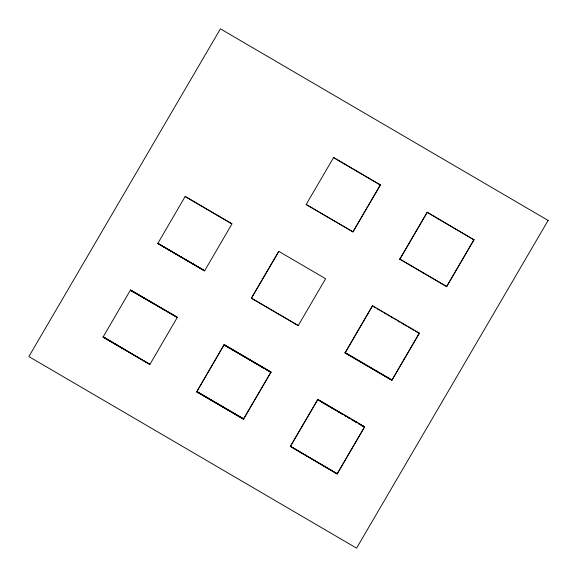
<?xml version="1.0" encoding="UTF-8"?>
<svg xmlns="http://www.w3.org/2000/svg" width="577" height="577" viewBox="0 0 577 577"><rect width="100%" height="100%" fill="white"/><g stroke="black" fill="none" stroke-linecap="round" stroke-linejoin="round"><path stroke-width="0.87" d="M177.334 317.336L149.869 364.476L103.067 337.076L130.517 289.964L177.334 317.336L130.517 289.964M130.416 290.296L153.871 303.819M157.781 243.48L185.224 196.404L232.041 223.768L204.597 270.844L157.781 243.48L204.619 270.764M268.586 370.968L270.88 372.353L243.501 419.205L196.685 391.841L224.172 344.628L270.988 371.992L270.865 372.389L268.565 371.047M251.413 298.208L278.792 251.356L325.608 278.72L298.23 325.572L251.413 298.208L278.778 251.392M306.171 204.496L352.987 231.86L306.171 204.496L333.571 157.564L380.387 184.928L352.987 231.86M243.501 419.205L243.624 418.808L196.807 391.444L196.685 391.841L224.172 344.628L270.952 372.115M333.571 157.564L380.351 185.044M298.23 325.572L251.428 298.172M358.375 423.489L364.513 427.081L337.134 473.933L290.404 446.295L317.783 399.428L364.585 426.843L317.768 399.479M290.318 446.569L317.696 399.717L343.026 414.517L341.476 413.659M419.255 333.405L391.862 380.301L345.046 352.936L372.533 305.723L419.349 333.088L419.227 333.484L415.418 331.162M372.533 305.723L345.046 352.936M427.225 212.228L399.774 259.304L427.225 212.228L473.969 239.816L427.932 212.855M337.134 473.933L364.599 426.792M419.349 333.088L391.862 380.301L345.075 352.857M399.803 259.224L446.591 286.668L474.042 239.592M270.988 371.992L243.588 418.931L196.786 391.523M353.023 231.745L380.387 184.928M446.591 286.668L473.984 239.772M126.507 350.636L103.153 336.788L149.905 364.361L103.052 337.112M399.861 259.044L446.677 286.408M185.167 196.584L231.197 223.58M373.975 306.942L375.483 307.916M377.041 308.731L379.32 310.159M380.878 310.974L382.392 311.955M383.95 312.77L386.229 314.198M387.787 315.013L389.295 315.994M390.86 316.809L393.132 318.237M394.697 319.052L396.204 320.026M397.762 320.848L400.041 322.269M401.599 323.091L406.951 326.308M408.509 327.13L413.86 330.347M345.169 352.54L391.985 379.904M157.831 243.321L204.647 270.685M157.817 243.364L204.611 270.808M224.078 344.945L267.043 370.109M347.628 417.214L349.929 418.556L348.385 417.698M356.838 422.595L351.465 419.45L356.824 422.631M131.181 290.743L136.554 293.888M138.091 294.782L177.269 317.545M224.049 345.024L229.422 348.169M230.959 349.063L236.332 352.201M237.868 353.102L243.234 356.24M244.771 357.141L250.144 360.279M251.68 361.173L257.053 364.318M258.59 365.212L260.119 366.114M261.655 367.008L263.963 368.357M265.492 369.251L267.028 370.146M317.682 399.753L319.218 400.654M320.754 401.549L326.128 404.686M327.664 405.588L333.03 408.725M334.566 409.627L336.102 410.521M337.639 411.415L339.175 412.317M358.36 423.532L363.734 426.67M290.419 446.245L337.22 473.659M196.714 391.761L243.516 419.169M290.354 446.454L337.148 473.897M548.143 220.4L356.579 548.15L28.872 356.564L220.421 28.85L548.128 220.436M346.092 416.313L344.556 415.418L346.077 416.356"/></g></svg>
